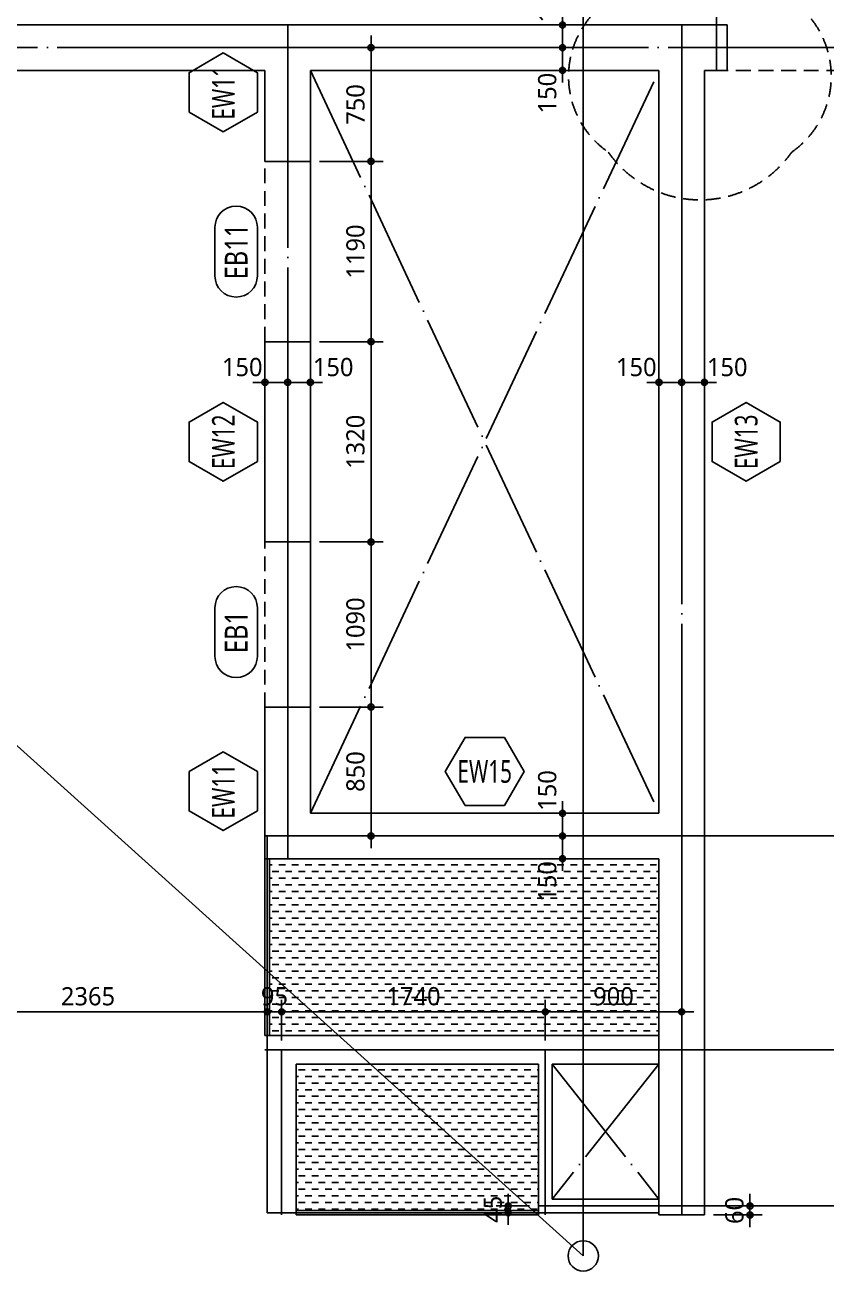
# Model space of a CAD drawing. Header units: millimetres. Extents: x 350420 to 672135, y -312840 to -44390.
# Drawn here: x 534421 to 539707, y -57280 to -49060 of the extents above; entities that cross this region are included whole.
import ezdxf
from ezdxf.enums import TextEntityAlignment as Align
from ezdxf.xclip import XClip

# ---------------------------------------------------------------- set-up
doc = ezdxf.new("R2010")
doc.units = ezdxf.units.MM
doc.header["$LTSCALE"] = 65
doc.header["$XCLIPFRAME"] = 0
for name, pattern in [('CEN', [62, 60, -1, 0, -1]), ('XS-지하주차장$0$CEN', [62, 60, -1, 0, -1]), ('XS-지하주차장$0$DDOT', [14, 12, -1, 0, -1]), ('XS-지하주차장$0$HID', [2.3, 1.5, -0.8])]:
    doc.linetypes.add(name, pattern=pattern)
doc.layers.get('Defpoints').update_dxf_attribs({"color": 145})
for name, color, linetype in [('CEN', 1, 'CEN'), ('DIM', 7, 'Continuous'), ('M', 7, 'Continuous'), ('NAME-B', 6, 'Continuous'), ('NAME-W', 4, 'Continuous'), ('XS-지하주차장$0$AWG', 5, 'XS-지하주차장$0$HID'), ('XS-지하주차장$0$BEAM', 6, 'XS-지하주차장$0$HID'), ('XS-지하주차장$0$CEN', 1, 'XS-지하주차장$0$CEN'), ('XS-지하주차장$0$DASH', 8, 'Continuous'), ('XS-지하주차장$0$EL7', 7, 'Continuous'), ('XS-지하주차장$0$OPEN', 9, 'XS-지하주차장$0$DDOT'), ('XS-지하주차장$0$STEEL', 9, 'Continuous'), ('XS-지하주차장$0$W1', 2, 'Continuous'), ('XS-지하주차장$0$W1-H', 11, 'XS-지하주차장$0$HID'), ('XS-지하주차장$0$W2', 9, 'Continuous')]:
    doc.layers.add(name, color=color, linetype=linetype)
doc.layers.add('XS-지하주차장$0$1215', color=181, linetype='XS-지하주차장$0$HID', plot=False)
doc.layers.add('XS-지하주차장$0$DEFPOINT', color=144, linetype='Continuous', plot=False)
doc.styles.add('맑은고딕', font='malgun.ttf')
doc.dimstyles.new('DIM_40', dxfattribs={"dimscale": 40, "dimtxt": 3, "dimasz": 1, "dimexe": 2, "dimexo": 1.5, "dimgap": 1, "dimtad": 1, "dimdec": 0, "dimzin": 0, "dimdsep": 46, "dimtxsty": '맑은고딕', "dimblk1": 'DIMDOT', "dimblk2": 'DIMDOT', "dimsah": 1, "dimcen": 0.09, "dimdle": 2, "dimclrd": 7, "dimclre": 7, "dimclrt": 6, "dimadec": 0, "dimazin": 0, "dimtfac": 1, "dimtdec": 0, "dimtix": 1, "dimtmove": 2, "dimatfit": 3, "dimldrblk": 'DIMDOT', "dimfxl": 0, "dimtolj": 1, "dimtzin": 0, "dimarcsym": 0})

# ---------------------------------------------------------------- blocks, each defined once
blk = doc.blocks.new('XS-지하주차장$0$B1-6')
at = {"layer": 'XS-지하주차장$0$DASH'}
h = blk.add_hatch(dxfattribs=at)
h.set_pattern_fill('DASH', color=256, scale=350, angle=180, style=0)
h.set_pattern_definition([(2e-15, (-357891.64, 9798.91), (43.75, 43.75), [43.75, -43.75])])
h.paths.add_polyline_path([(22265, 13075), (24835, 13075), (24835, 11910), (22265, 11910)])
h = blk.add_hatch(dxfattribs=at)
h.set_pattern_fill('DASH', color=256, scale=350, angle=180, style=0)
h.set_pattern_definition([(2e-15, (-357891.64, 8753.91), (43.75, 43.75), [43.75, -43.75])])
h.paths.add_polyline_path([(22440, 11720), (24040, 11720), (24040, 10755), (22440, 10755)])
at = {"layer": 'XS-지하주차장$0$CEN'}
for p, q in [((25215, 18275), (25215, 27680)), ((22385, 13075), (22385, 18575)), ((24985, 10725), (24985, 18575)), ((16835, 18425), (25285, 18425)), ((22235, 13225), (25135, 13225)), ((22250, 11815), (22250, 13225)), ((22235, 11815), (25135, 11815)), ((22345, 10725), (22345, 11815)), ((24085, 10725), (24085, 11815)), ((25135, 10785), (24040, 10785)), ((22345, 10740), (24085, 10740))]:
    blk.add_line(p, q, dxfattribs=at)
at = {"layer": 'XS-지하주차장$0$EL7'}
for p, q in [((22535, 16485), (22535, 17675)), ((22535, 14075), (22535, 15165))]:
    blk.add_line(p, q, dxfattribs=at)
at = {"layer": 'XS-지하주차장$0$OPEN'}
for p, q in [((22535, 13375), (24835, 18275)), ((22535, 18275), (24835, 13375)), ((24130, 11720), (24835, 10830)), ((24835, 11720), (24130, 10830))]:
    blk.add_line(p, q, dxfattribs=at)
at = {"layer": 'XS-지하주차장$0$STEEL'}
for p, q in [((22235, 11910), (22235, 13075)), ((22265, 11910), (22265, 13075)), ((22265, 11910), (22235, 11910)), ((22440, 10725), (22440, 10755)), ((22440, 10755), (24040, 10755)), ((24040, 10725), (22440, 10725)), ((24040, 10755), (24040, 10725))]:
    blk.add_line(p, q, dxfattribs=at)
at = {"layer": 'XS-지하주차장$0$W1'}
for p, q in [((16835, 18575), (25285, 18575)), ((25285, 18275), (25285, 18575)), ((20035, 18275), (22235, 18275)), ((22235, 17675), (22235, 18275)), ((22535, 18275), (24835, 18275)), ((22535, 17675), (22535, 18275)), ((24835, 13375), (24835, 18275)), ((25135, 10725), (25135, 18275)), ((25135, 18275), (25285, 18275)), ((22235, 17675), (22535, 17675)), ((22235, 15165), (22235, 16485)), ((22235, 16485), (22535, 16485)), ((22535, 15165), (22535, 16485)), ((22235, 15165), (22535, 15165)), ((22235, 13075), (22235, 14075)), ((22235, 14075), (22535, 14075)), ((22535, 13375), (22535, 14075)), ((22535, 13375), (24835, 13375)), ((22235, 13075), (24835, 13075)), ((24835, 10725), (24835, 13075)), ((24835, 10725), (25135, 10725))]:
    blk.add_line(p, q, dxfattribs=at)
at = {"layer": 'XS-지하주차장$0$W2'}
for p, q in [((22250, 11910), (24835, 11910)), ((22250, 10740), (22250, 11910)), ((22440, 11720), (24040, 11720)), ((22440, 10740), (22440, 11720)), ((24040, 10740), (24040, 11720)), ((24130, 11720), (24835, 11720)), ((24130, 10830), (24130, 11720)), ((24835, 10830), (24130, 10830)), ((22440, 10740), (22250, 10740)), ((24835, 10740), (24040, 10740))]:
    blk.add_line(p, q, dxfattribs=at)
blk = doc.blocks.new('XS-지하주차장$0$B2-W')
at = {"layer": 'XS-지하주차장$0$W1-H'}
for p, q in [((123675, 82925), (123675, 74475)), ((123375, 79725), (123375, 77525)), ((118175, 77525), (118175, 74925)), ((118175, 77525), (119175, 77525)), ((119175, 77525), (119175, 77225)), ((120265, 77525), (121585, 77525)), ((120265, 77525), (120265, 77225)), ((121585, 77525), (121585, 77225)), ((122775, 77525), (123375, 77525)), ((122775, 77525), (122775, 77225)), ((118475, 77225), (118475, 74925)), ((118475, 77225), (119175, 77225)), ((120265, 77225), (121585, 77225)), ((122775, 77225), (123375, 77225)), ((123375, 77225), (123375, 74925)), ((115825, 74925), (115825, 74625)), ((115825, 74925), (118175, 74925)), ((118475, 74925), (123375, 74925)), ((115825, 74625), (123375, 74625)), ((123375, 74625), (123375, 74475)), ((123375, 74475), (123675, 74475))]:
    blk.add_line(p, q, dxfattribs=at)
blk = doc.blocks.new('XS-지하주차장')
at = {"layer": 'XS-지하주차장$0$1215'}
blk.add_lwpolyline([(662346, 143238.8, 0.520567), (663346, 143238.8, 0.520567), (664346, 143238.8, 0.520567), (665346, 143238.8, 0.520567), (666346, 143238.8, 0.520567), (667346, 143238.8, 0.520567), (668346, 143238.8, 0.520567), (669346, 143238.8, 0.520567), (670346, 143238.8, 0.520567), (671346, 143238.8, 0.520567), (672346, 143238.8, 0.520567), (672733.9, 143851, 0.520567), (672339.4, 144456.5, 0.520567), (671339.4, 144456.5, 0.520567), (670339.4, 144456.5, 0.520567), (669339.4, 144456.5, 0.520567), (668339.4, 144456.5, 0.520567), (667339.4, 144456.5, 0.520567), (666339.4, 144456.5, 0.520567), (665339.4, 144456.5, 0.520567), (664339.4, 144456.5, 0.520567), (663339.4, 144456.5, 0.520567), (662346, 144449.9, 0.520567)], format="xyb", close=True, dxfattribs=at)
at = {"layer": 'XS-지하주차장$0$AWG'}
blk.add_line((662885, 142015), (662885, 143665), dxfattribs=at)
at = {"layer": 'XS-지하주차장$0$BEAM'}
for p, q in [((658685, 146715), (659775, 146715)), ((661095, 146715), (662285, 146715))]:
    blk.add_line(p, q, dxfattribs=at)
at = {"layer": 'XS-지하주차장$0$DEFPOINT'}
for p, q in [((655065, 144615), (674804.4, 166537.8)), ((684565, 144615), (655065, 144615))]:
    blk.add_line(p, q, dxfattribs=at)
blk.add_circle((655065, 144615), 100, dxfattribs=at)
at = {"layer": 'XS-지하주차장$0$W1', "rotation": 270}
blk.add_blockref('XS-지하주차장$0$B1-6', (644610, 168950), dxfattribs=at)
at = {"layer": 'XS-지하주차장$0$W1-H'}
blk.add_blockref('XS-지하주차장$0$B2-W', (539510, 69190), dxfattribs=at)
blk = doc.blocks.new('DIMDOT')
at = {"layer": 'DIM', "linetype": 'Continuous'}
blk.add_line((-2, 0), (2, 0), dxfattribs=at)
for radius in [0.5, 0.25]:
    blk.add_circle((0, 0), radius, dxfattribs=at)
blk = doc.blocks.new('*D796')
at = {"layer": 'Defpoints', "color": 0, "linetype": 'Continuous', "transparency": 16777216}
for p in [(538755, -55570), (537855, -55820), (538755, -55820)]:
    blk.add_point(p, dxfattribs=at)
at = {"layer": 'DIM', "color": 7, "linetype": 'Continuous', "lineweight": -2, "transparency": 16777216}
for p, q in [((537855, -55760), (537855, -55490)), ((538755, -55760), (538755, -55490)), ((537895, -55570), (538715, -55570))]:
    blk.add_line(p, q, dxfattribs=at)
at = {"layer": 'DIM', "color": 7, "linetype": 'Continuous', "lineweight": -2, "transparency": 16777216, "xscale": 40, "yscale": 40, "zscale": 40, "rotation": 180}
blk.add_blockref('DIMDOT', (537855, -55570), dxfattribs=at)
at = {"layer": 'DIM', "color": 7, "linetype": 'Continuous', "lineweight": -2, "transparency": 16777216, "xscale": 40, "yscale": 40, "zscale": 40}
blk.add_blockref('DIMDOT', (538755, -55570), dxfattribs=at)
at = {"layer": 'DIM', "color": 6, "linetype": 'Continuous', "transparency": 16777216, "insert": (538305, -55468), "char_height": 120, "attachment_point": 5, "style": '맑은고딕'}
blk.add_mtext('\\A1;900', dxfattribs=at)
blk = doc.blocks.new('*D797')
at = {"layer": 'Defpoints', "color": 0, "linetype": 'Continuous', "transparency": 16777216}
for p in [(536115, -55570), (536115, -55820), (537855, -55820)]:
    blk.add_point(p, dxfattribs=at)
at = {"layer": 'DIM', "color": 7, "linetype": 'Continuous', "lineweight": -2, "transparency": 16777216}
for p, q in [((536115, -55760), (536115, -55490)), ((537855, -55760), (537855, -55490)), ((537815, -55570), (536155, -55570))]:
    blk.add_line(p, q, dxfattribs=at)
at = {"layer": 'DIM', "color": 7, "linetype": 'Continuous', "lineweight": -2, "transparency": 16777216, "xscale": 40, "yscale": 40, "zscale": 40, "rotation": 180}
blk.add_blockref('DIMDOT', (536115, -55570), dxfattribs=at)
at = {"layer": 'DIM', "color": 7, "linetype": 'Continuous', "lineweight": -2, "transparency": 16777216, "xscale": 40, "yscale": 40, "zscale": 40}
blk.add_blockref('DIMDOT', (537855, -55570), dxfattribs=at)
at = {"layer": 'DIM', "color": 6, "linetype": 'Continuous', "transparency": 16777216, "insert": (536985, -55467.6), "char_height": 120, "attachment_point": 5, "style": '맑은고딕'}
blk.add_mtext('\\A1;1740', dxfattribs=at)
blk = doc.blocks.new('*D798')
at = {"layer": 'Defpoints', "color": 0, "linetype": 'Continuous', "transparency": 16777216}
for p in [(536115, -55570), (536020, -55820), (536115, -55820)]:
    blk.add_point(p, dxfattribs=at)
at = {"layer": 'DIM', "color": 7, "linetype": 'Continuous', "lineweight": -2, "transparency": 16777216}
for p, q in [((536020, -55760), (536020, -55490)), ((536115, -55760), (536115, -55490)), ((535980, -55570), (535940, -55570)), ((536020, -55570), (536115, -55570)), ((536155, -55570), (536195, -55570))]:
    blk.add_line(p, q, dxfattribs=at)
at = {"layer": 'DIM', "color": 7, "linetype": 'Continuous', "lineweight": -2, "transparency": 16777216, "xscale": 40, "yscale": 40, "zscale": 40}
blk.add_blockref('DIMDOT', (536020, -55570), dxfattribs=at)
at = {"layer": 'DIM', "color": 7, "linetype": 'Continuous', "lineweight": -2, "transparency": 16777216, "xscale": 40, "yscale": 40, "zscale": 40, "rotation": 180}
blk.add_blockref('DIMDOT', (536115, -55570), dxfattribs=at)
at = {"layer": 'DIM', "color": 6, "linetype": 'Continuous', "transparency": 16777216, "insert": (536067.5, -55468), "char_height": 120, "attachment_point": 5, "style": '맑은고딕'}
blk.add_mtext('\\A1;95', dxfattribs=at)
blk = doc.blocks.new('*D799')
at = {"layer": 'Defpoints', "color": 0, "linetype": 'Continuous', "transparency": 16777216}
for p in [(533655, -55570), (533655, -55820), (536020, -55820)]:
    blk.add_point(p, dxfattribs=at)
at = {"layer": 'DIM', "color": 7, "linetype": 'Continuous', "lineweight": -2, "transparency": 16777216}
for p, q in [((533655, -55760), (533655, -55490)), ((536020, -55760), (536020, -55490)), ((535980, -55570), (533695, -55570))]:
    blk.add_line(p, q, dxfattribs=at)
at = {"layer": 'DIM', "color": 7, "linetype": 'Continuous', "lineweight": -2, "transparency": 16777216, "xscale": 40, "yscale": 40, "zscale": 40, "rotation": 180}
blk.add_blockref('DIMDOT', (533655, -55570), dxfattribs=at)
at = {"layer": 'DIM', "color": 7, "linetype": 'Continuous', "lineweight": -2, "transparency": 16777216, "xscale": 40, "yscale": 40, "zscale": 40}
blk.add_blockref('DIMDOT', (536020, -55570), dxfattribs=at)
at = {"layer": 'DIM', "color": 6, "linetype": 'Continuous', "transparency": 16777216, "insert": (534837.5, -55468), "char_height": 120, "attachment_point": 5, "style": '맑은고딕'}
blk.add_mtext('\\A1;2365', dxfattribs=at)
blk = doc.blocks.new('*D800')
at = {"layer": 'Defpoints', "color": 0, "linetype": 'Continuous', "transparency": 16777216}
for p in [(536305, -49960), (536305, -51150), (536705, -51150)]:
    blk.add_point(p, dxfattribs=at)
at = {"layer": 'DIM', "color": 7, "linetype": 'Continuous', "lineweight": -2, "transparency": 16777216}
for p, q in [((536365, -49960), (536785, -49960)), ((536705, -50000), (536705, -51110)), ((536365, -51150), (536785, -51150))]:
    blk.add_line(p, q, dxfattribs=at)
at = {"layer": 'DIM', "color": 7, "linetype": 'Continuous', "lineweight": -2, "transparency": 16777216, "xscale": 40, "yscale": 40, "zscale": 40}
for p, rotation in [((536705, -49960), 90), ((536705, -51150), 270)]:
    blk.add_blockref('DIMDOT', p, dxfattribs=dict(at, rotation=rotation))
at = {"layer": 'DIM', "color": 6, "linetype": 'Continuous', "transparency": 16777216, "insert": (536602.6, -50555), "char_height": 120, "attachment_point": 5, "rotation": 90, "style": '맑은고딕'}
blk.add_mtext('\\A1;1190', dxfattribs=at)
blk = doc.blocks.new('*D801')
at = {"layer": 'Defpoints', "color": 0, "linetype": 'Continuous', "transparency": 16777216}
for p in [(536305, -49210), (536705, -49210), (536305, -49960)]:
    blk.add_point(p, dxfattribs=at)
at = {"layer": 'DIM', "color": 7, "linetype": 'Continuous', "lineweight": -2, "transparency": 16777216}
for p, q in [((536365, -49210), (536785, -49210)), ((536705, -49920), (536705, -49250)), ((536365, -49960), (536785, -49960))]:
    blk.add_line(p, q, dxfattribs=at)
at = {"layer": 'DIM', "color": 7, "linetype": 'Continuous', "lineweight": -2, "transparency": 16777216, "xscale": 40, "yscale": 40, "zscale": 40}
for p, rotation in [((536705, -49210), 90), ((536705, -49960), 270)]:
    blk.add_blockref('DIMDOT', p, dxfattribs=dict(at, rotation=rotation))
at = {"layer": 'DIM', "color": 6, "linetype": 'Continuous', "transparency": 16777216, "insert": (536603, -49585), "char_height": 120, "attachment_point": 5, "rotation": 90, "style": '맑은고딕'}
blk.add_mtext('\\A1;750', dxfattribs=at)
blk = doc.blocks.new('*D802')
at = {"layer": 'Defpoints', "color": 0, "linetype": 'Continuous', "transparency": 16777216}
for p in [(536305, -52470), (536705, -52470), (536305, -53560)]:
    blk.add_point(p, dxfattribs=at)
at = {"layer": 'DIM', "color": 7, "linetype": 'Continuous', "lineweight": -2, "transparency": 16777216}
for p, q in [((536365, -52470), (536785, -52470)), ((536705, -53520), (536705, -52510)), ((536365, -53560), (536785, -53560))]:
    blk.add_line(p, q, dxfattribs=at)
at = {"layer": 'DIM', "color": 7, "linetype": 'Continuous', "lineweight": -2, "transparency": 16777216, "xscale": 40, "yscale": 40, "zscale": 40}
for p, rotation in [((536705, -52470), 90), ((536705, -53560), 270)]:
    blk.add_blockref('DIMDOT', p, dxfattribs=dict(at, rotation=rotation))
at = {"layer": 'DIM', "color": 6, "linetype": 'Continuous', "transparency": 16777216, "insert": (536602.6, -53015), "char_height": 120, "attachment_point": 5, "rotation": 90, "style": '맑은고딕'}
blk.add_mtext('\\A1;1090', dxfattribs=at)
blk = doc.blocks.new('*D803')
at = {"layer": 'Defpoints', "color": 0, "linetype": 'Continuous', "transparency": 16777216}
for p in [(536305, -53560), (536305, -54410), (536705, -54410)]:
    blk.add_point(p, dxfattribs=at)
at = {"layer": 'DIM', "color": 7, "linetype": 'Continuous', "lineweight": -2, "transparency": 16777216}
for p, q in [((536365, -53560), (536785, -53560)), ((536705, -53600), (536705, -54370)), ((536365, -54410), (536785, -54410))]:
    blk.add_line(p, q, dxfattribs=at)
at = {"layer": 'DIM', "color": 7, "linetype": 'Continuous', "lineweight": -2, "transparency": 16777216, "xscale": 40, "yscale": 40, "zscale": 40}
for p, rotation in [((536705, -53560), 90), ((536705, -54410), 270)]:
    blk.add_blockref('DIMDOT', p, dxfattribs=dict(at, rotation=rotation))
at = {"layer": 'DIM', "color": 6, "linetype": 'Continuous', "transparency": 16777216, "insert": (536603, -53985), "char_height": 120, "attachment_point": 5, "rotation": 90, "style": '맑은고딕'}
blk.add_mtext('\\A1;850', dxfattribs=at)
blk = doc.blocks.new('*D804')
at = {"layer": 'Defpoints', "color": 0, "linetype": 'Continuous', "transparency": 16777216}
for p in [(536305, -51150), (536305, -52470), (536705, -52470)]:
    blk.add_point(p, dxfattribs=at)
at = {"layer": 'DIM', "color": 7, "linetype": 'Continuous', "lineweight": -2, "transparency": 16777216}
for p, q in [((536365, -51150), (536785, -51150)), ((536705, -51190), (536705, -52430)), ((536365, -52470), (536785, -52470))]:
    blk.add_line(p, q, dxfattribs=at)
at = {"layer": 'DIM', "color": 7, "linetype": 'Continuous', "lineweight": -2, "transparency": 16777216, "xscale": 40, "yscale": 40, "zscale": 40}
for p, rotation in [((536705, -51150), 90), ((536705, -52470), 270)]:
    blk.add_blockref('DIMDOT', p, dxfattribs=dict(at, rotation=rotation))
at = {"layer": 'DIM', "color": 6, "linetype": 'Continuous', "transparency": 16777216, "insert": (536602.6, -51810), "char_height": 120, "attachment_point": 5, "rotation": 90, "style": '맑은고딕'}
blk.add_mtext('\\A1;1320', dxfattribs=at)
blk = doc.blocks.new('*D805')
at = {"layer": 'Defpoints', "color": 0, "linetype": 'Continuous', "transparency": 16777216}
for p in [(536305, -51417.7), (536155, -51567.7), (536305, -51567.7)]:
    blk.add_point(p, dxfattribs=at)
at = {"layer": 'DIM', "color": 7, "linetype": 'Continuous', "lineweight": -2, "transparency": 16777216}
for p, q in [((536155, -51507.7), (536155, -51337.7)), ((536305, -51507.7), (536305, -51337.7)), ((536115, -51417.7), (536075, -51417.7)), ((536155, -51417.7), (536305, -51417.7)), ((536345, -51417.7), (536385, -51417.7))]:
    blk.add_line(p, q, dxfattribs=at)
at = {"layer": 'DIM', "color": 7, "linetype": 'Continuous', "lineweight": -2, "transparency": 16777216, "xscale": 40, "yscale": 40, "zscale": 40}
blk.add_blockref('DIMDOT', (536155, -51417.7), dxfattribs=at)
at = {"layer": 'DIM', "color": 7, "linetype": 'Continuous', "lineweight": -2, "transparency": 16777216, "xscale": 40, "yscale": 40, "zscale": 40, "rotation": 180}
blk.add_blockref('DIMDOT', (536305, -51417.7), dxfattribs=at)
at = {"layer": 'DIM', "color": 6, "linetype": 'Continuous', "transparency": 16777216, "insert": (536455, -51317.6), "char_height": 120, "attachment_point": 5, "style": '맑은고딕'}
blk.add_mtext('\\A1;150', dxfattribs=at)
blk = doc.blocks.new('*D806')
at = {"layer": 'Defpoints', "color": 0, "linetype": 'Continuous', "transparency": 16777216}
for p in [(536005, -51417.7), (536005, -51567.7), (536155, -51567.7)]:
    blk.add_point(p, dxfattribs=at)
at = {"layer": 'DIM', "color": 7, "linetype": 'Continuous', "lineweight": -2, "transparency": 16777216}
for p, q in [((536005, -51507.7), (536005, -51337.7)), ((536155, -51507.7), (536155, -51337.7)), ((535965, -51417.7), (535925, -51417.7)), ((536155, -51417.7), (536005, -51417.7)), ((536195, -51417.7), (536235, -51417.7))]:
    blk.add_line(p, q, dxfattribs=at)
at = {"layer": 'DIM', "color": 7, "linetype": 'Continuous', "lineweight": -2, "transparency": 16777216, "xscale": 40, "yscale": 40, "zscale": 40}
blk.add_blockref('DIMDOT', (536005, -51417.7), dxfattribs=at)
at = {"layer": 'DIM', "color": 7, "linetype": 'Continuous', "lineweight": -2, "transparency": 16777216, "xscale": 40, "yscale": 40, "zscale": 40, "rotation": 180}
blk.add_blockref('DIMDOT', (536155, -51417.7), dxfattribs=at)
at = {"layer": 'DIM', "color": 6, "linetype": 'Continuous', "transparency": 16777216, "insert": (535855, -51317.6), "char_height": 120, "attachment_point": 5, "style": '맑은고딕'}
blk.add_mtext('\\A1;150', dxfattribs=at)
blk = doc.blocks.new('*D807')
at = {"layer": 'Defpoints', "color": 0, "linetype": 'Continuous', "transparency": 16777216}
for p in [(538905, -51417.7), (538755, -51567.7), (538905, -51567.7)]:
    blk.add_point(p, dxfattribs=at)
at = {"layer": 'DIM', "color": 7, "linetype": 'Continuous', "lineweight": -2, "transparency": 16777216}
for p, q in [((538755, -51507.7), (538755, -51337.7)), ((538905, -51507.7), (538905, -51337.7)), ((538715, -51417.7), (538675, -51417.7)), ((538755, -51417.7), (538905, -51417.7)), ((538945, -51417.7), (538985, -51417.7))]:
    blk.add_line(p, q, dxfattribs=at)
at = {"layer": 'DIM', "color": 7, "linetype": 'Continuous', "lineweight": -2, "transparency": 16777216, "xscale": 40, "yscale": 40, "zscale": 40}
blk.add_blockref('DIMDOT', (538755, -51417.7), dxfattribs=at)
at = {"layer": 'DIM', "color": 7, "linetype": 'Continuous', "lineweight": -2, "transparency": 16777216, "xscale": 40, "yscale": 40, "zscale": 40, "rotation": 180}
blk.add_blockref('DIMDOT', (538905, -51417.7), dxfattribs=at)
at = {"layer": 'DIM', "color": 6, "linetype": 'Continuous', "transparency": 16777216, "insert": (539055, -51317.6), "char_height": 120, "attachment_point": 5, "style": '맑은고딕'}
blk.add_mtext('\\A1;150', dxfattribs=at)
blk = doc.blocks.new('*D808')
at = {"layer": 'Defpoints', "color": 0, "linetype": 'Continuous', "transparency": 16777216}
for p in [(538605, -51417.7), (538605, -51567.7), (538755, -51567.7)]:
    blk.add_point(p, dxfattribs=at)
at = {"layer": 'DIM', "color": 7, "linetype": 'Continuous', "lineweight": -2, "transparency": 16777216}
for p, q in [((538605, -51507.7), (538605, -51337.7)), ((538755, -51507.7), (538755, -51337.7)), ((538565, -51417.7), (538525, -51417.7)), ((538755, -51417.7), (538605, -51417.7)), ((538795, -51417.7), (538835, -51417.7))]:
    blk.add_line(p, q, dxfattribs=at)
at = {"layer": 'DIM', "color": 7, "linetype": 'Continuous', "lineweight": -2, "transparency": 16777216, "xscale": 40, "yscale": 40, "zscale": 40}
blk.add_blockref('DIMDOT', (538605, -51417.7), dxfattribs=at)
at = {"layer": 'DIM', "color": 7, "linetype": 'Continuous', "lineweight": -2, "transparency": 16777216, "xscale": 40, "yscale": 40, "zscale": 40, "rotation": 180}
blk.add_blockref('DIMDOT', (538755, -51417.7), dxfattribs=at)
at = {"layer": 'DIM', "color": 6, "linetype": 'Continuous', "transparency": 16777216, "insert": (538455, -51317.6), "char_height": 120, "attachment_point": 5, "style": '맑은고딕'}
blk.add_mtext('\\A1;150', dxfattribs=at)
blk = doc.blocks.new('*D809')
at = {"layer": 'Defpoints', "color": 0, "linetype": 'Continuous', "transparency": 16777216}
for p in [(537968.2, -49060), (538118.2, -49060), (538118.2, -49210)]:
    blk.add_point(p, dxfattribs=at)
at = {"layer": 'DIM', "color": 7, "linetype": 'Continuous', "lineweight": -2, "transparency": 16777216}
for p, q in [((537968.2, -49020), (537968.2, -48980)), ((538058.2, -49060), (537888.2, -49060)), ((537968.2, -49210), (537968.2, -49060)), ((538058.2, -49210), (537888.2, -49210)), ((537968.2, -49250), (537968.2, -49290))]:
    blk.add_line(p, q, dxfattribs=at)
at = {"layer": 'DIM', "color": 7, "linetype": 'Continuous', "lineweight": -2, "transparency": 16777216, "xscale": 40, "yscale": 40, "zscale": 40}
for p, rotation in [((537968.2, -49060), 270), ((537968.2, -49210), 90)]:
    blk.add_blockref('DIMDOT', p, dxfattribs=dict(at, rotation=rotation))
at = {"layer": 'DIM', "color": 6, "linetype": 'Continuous', "transparency": 16777216, "insert": (537868.1, -48910), "char_height": 120, "attachment_point": 5, "rotation": 90, "style": '맑은고딕'}
blk.add_mtext('\\A1;150', dxfattribs=at)
blk = doc.blocks.new('*D810')
at = {"layer": 'Defpoints', "color": 0, "linetype": 'Continuous', "transparency": 16777216}
for p in [(538118.2, -49210), (537968.2, -49360), (538118.2, -49360)]:
    blk.add_point(p, dxfattribs=at)
at = {"layer": 'DIM', "color": 7, "linetype": 'Continuous', "lineweight": -2, "transparency": 16777216}
for p, q in [((537968.2, -49170), (537968.2, -49130)), ((538058.2, -49210), (537888.2, -49210)), ((537968.2, -49210), (537968.2, -49360)), ((538058.2, -49360), (537888.2, -49360)), ((537968.2, -49400), (537968.2, -49440))]:
    blk.add_line(p, q, dxfattribs=at)
at = {"layer": 'DIM', "color": 7, "linetype": 'Continuous', "lineweight": -2, "transparency": 16777216, "xscale": 40, "yscale": 40, "zscale": 40}
for p, rotation in [((537968.2, -49210), 270), ((537968.2, -49360), 90)]:
    blk.add_blockref('DIMDOT', p, dxfattribs=dict(at, rotation=rotation))
at = {"layer": 'DIM', "color": 6, "linetype": 'Continuous', "transparency": 16777216, "insert": (537868.1, -49510), "char_height": 120, "attachment_point": 5, "rotation": 90, "style": '맑은고딕'}
blk.add_mtext('\\A1;150', dxfattribs=at)
blk = doc.blocks.new('*D811')
at = {"layer": 'Defpoints', "color": 0, "linetype": 'Continuous', "transparency": 16777216}
for p in [(537968.2, -54260), (538118.2, -54260), (538118.2, -54410)]:
    blk.add_point(p, dxfattribs=at)
at = {"layer": 'DIM', "color": 7, "linetype": 'Continuous', "lineweight": -2, "transparency": 16777216}
for p, q in [((537968.2, -54220), (537968.2, -54180)), ((538058.2, -54260), (537888.2, -54260)), ((537968.2, -54410), (537968.2, -54260)), ((538058.2, -54410), (537888.2, -54410)), ((537968.2, -54450), (537968.2, -54490))]:
    blk.add_line(p, q, dxfattribs=at)
at = {"layer": 'DIM', "color": 7, "linetype": 'Continuous', "lineweight": -2, "transparency": 16777216, "xscale": 40, "yscale": 40, "zscale": 40}
for p, rotation in [((537968.2, -54260), 270), ((537968.2, -54410), 90)]:
    blk.add_blockref('DIMDOT', p, dxfattribs=dict(at, rotation=rotation))
at = {"layer": 'DIM', "color": 6, "linetype": 'Continuous', "transparency": 16777216, "insert": (537868.1, -54110), "char_height": 120, "attachment_point": 5, "rotation": 90, "style": '맑은고딕'}
blk.add_mtext('\\A1;150', dxfattribs=at)
blk = doc.blocks.new('*D812')
at = {"layer": 'Defpoints', "color": 0, "linetype": 'Continuous', "transparency": 16777216}
for p in [(538118.2, -54410), (537968.2, -54560), (538118.2, -54560)]:
    blk.add_point(p, dxfattribs=at)
at = {"layer": 'DIM', "color": 7, "linetype": 'Continuous', "lineweight": -2, "transparency": 16777216}
for p, q in [((537968.2, -54370), (537968.2, -54330)), ((538058.2, -54410), (537888.2, -54410)), ((537968.2, -54410), (537968.2, -54560)), ((538058.2, -54560), (537888.2, -54560)), ((537968.2, -54600), (537968.2, -54640))]:
    blk.add_line(p, q, dxfattribs=at)
at = {"layer": 'DIM', "color": 7, "linetype": 'Continuous', "lineweight": -2, "transparency": 16777216, "xscale": 40, "yscale": 40, "zscale": 40}
for p, rotation in [((537968.2, -54410), 270), ((537968.2, -54560), 90)]:
    blk.add_blockref('DIMDOT', p, dxfattribs=dict(at, rotation=rotation))
at = {"layer": 'DIM', "color": 6, "linetype": 'Continuous', "transparency": 16777216, "insert": (537868.1, -54710), "char_height": 120, "attachment_point": 5, "rotation": 90, "style": '맑은고딕'}
blk.add_mtext('\\A1;150', dxfattribs=at)
blk = doc.blocks.new('*D813')
at = {"layer": 'Defpoints', "color": 0, "linetype": 'Continuous', "transparency": 16777216}
for p in [(538905, -56850), (538905, -56910), (539205, -56910)]:
    blk.add_point(p, dxfattribs=at)
at = {"layer": 'DIM', "color": 7, "linetype": 'Continuous', "lineweight": -2, "transparency": 16777216}
for p, q in [((539205, -56810), (539205, -56770)), ((538965, -56850), (539285, -56850)), ((539205, -56850), (539205, -56910)), ((538965, -56910), (539285, -56910)), ((539205, -56950), (539205, -56990))]:
    blk.add_line(p, q, dxfattribs=at)
at = {"layer": 'DIM', "color": 7, "linetype": 'Continuous', "lineweight": -2, "transparency": 16777216, "xscale": 40, "yscale": 40, "zscale": 40}
for p, rotation in [((539205, -56850), 270), ((539205, -56910), 90)]:
    blk.add_blockref('DIMDOT', p, dxfattribs=dict(at, rotation=rotation))
at = {"layer": 'DIM', "color": 6, "linetype": 'Continuous', "transparency": 16777216, "insert": (539103, -56880), "char_height": 120, "attachment_point": 5, "rotation": 90, "style": '맑은고딕'}
blk.add_mtext('\\A1;60', dxfattribs=at)
blk = doc.blocks.new('*D814')
at = {"layer": 'Defpoints', "color": 0, "linetype": 'Continuous', "transparency": 16777216}
for p in [(537610, -56850), (537810, -56850), (537810, -56895)]:
    blk.add_point(p, dxfattribs=at)
at = {"layer": 'DIM', "color": 7, "linetype": 'Continuous', "lineweight": -2, "transparency": 16777216}
for p, q in [((537610, -56810), (537610, -56770)), ((537750, -56850), (537530, -56850)), ((537610, -56895), (537610, -56850)), ((537750, -56895), (537530, -56895)), ((537610, -56935), (537610, -56975))]:
    blk.add_line(p, q, dxfattribs=at)
at = {"layer": 'DIM', "color": 7, "linetype": 'Continuous', "lineweight": -2, "transparency": 16777216, "xscale": 40, "yscale": 40, "zscale": 40}
for p, rotation in [((537610, -56850), 270), ((537610, -56895), 90)]:
    blk.add_blockref('DIMDOT', p, dxfattribs=dict(at, rotation=rotation))
at = {"layer": 'DIM', "color": 6, "linetype": 'Continuous', "transparency": 16777216, "insert": (537509, -56872.5), "char_height": 120, "attachment_point": 5, "rotation": 90, "style": '맑은고딕'}
blk.add_mtext('\\A1;45', dxfattribs=at)

msp = doc.modelspace()

# ---------------------------------------------------------------- linework, layer by layer
at = {"layer": 'CEN'}
for p, q in [((538905, -49210), (541070, -49210)), ((538905, -54410), (541070, -54410)), ((538905, -55820), (541070, -55820)), ((538905, -56850), (541070, -56850))]:
    msp.add_line(p, q, dxfattribs=at)
at = {"layer": 'M'}
for points in [[(535955, -49634.9), (535730, -49764.8), (535505, -49634.9), (535505, -49375.1), (535730, -49245.2), (535955, -49375.1)], [(535955, -51939.9), (535730, -52069.8), (535505, -51939.9), (535505, -51680.1), (535730, -51550.2), (535955, -51680.1)], [(539405, -51939.9), (539180, -52069.8), (538955, -51939.9), (538955, -51680.1), (539180, -51550.2), (539405, -51680.1)], [(537325.1, -54210), (537195.2, -53985), (537325.1, -53760), (537584.9, -53760), (537714.8, -53985), (537584.9, -54210)], [(535955, -54244.9), (535730, -54374.8), (535505, -54244.9), (535505, -53985.1), (535730, -53855.2), (535955, -53985.1)]]:
    msp.add_lwpolyline(points, close=True, dxfattribs=at)
for points in [[(535675, -50715), (535675, -50395, -1), (535955, -50395), (535955, -50715, -1)], [(535675, -53225), (535675, -52905, -1), (535955, -52905), (535955, -53225, -1)]]:
    msp.add_lwpolyline(points, format="xyb", close=True, dxfattribs=at)

# ---------------------------------------------------------------- block references
ref = msp.add_blockref('XS-지하주차장', (682720, -712245), dxfattribs=dict(rotation=90))
XClip(ref).set_block_clipping_path([(643110.0000000001, 141650.0000000187), (664534.9999999981, 170090.00000001)])

# ---------------------------------------------------------------- texts
at = {"layer": 'NAME-B', "style": '맑은고딕', "width": 0.8}
for s, p in [('EB11', (535815, -50555)), ('EB1', (535815, -53065))]:
    msp.add_text(s, height=150, rotation=90, dxfattribs=at).set_placement(p, align=Align.MIDDLE)
at = {"layer": 'NAME-W', "style": '맑은고딕', "width": 0.7}
for s, p in [('EW11', (535730, -49505)), ('EW12', (535730, -51810)), ('EW13', (539180, -51810)), ('EW11', (535730, -54115))]:
    msp.add_text(s, height=150, rotation=90, dxfattribs=at).set_placement(p, align=Align.MIDDLE)
msp.add_text('EW15', height=150, dxfattribs=at).set_placement((537455, -53985), align=Align.MIDDLE)

# ---------------------------------------------------------------- dimensions: what is measured, and where the dimension line sits
at = {"layer": 'DIM', "linetype": 'Continuous'}
for base, p1, p2, angle, picture, middle in [((537968.2, -49060), (538118.2, -49210), (538118.2, -49060), 90, '*D809', (537868.1, -48910)), ((537968.2, -49360), (538118.2, -49210), (538118.2, -49360), 270, '*D810', (537868.1, -49510)), ((536005, -51417.7), (536155, -51567.7), (536005, -51567.7), 180, '*D806', (535855, -51317.6)), ((538605, -51417.7), (538755, -51567.7), (538605, -51567.7), 180, '*D808', (538455, -51317.6)), ((537968.2, -54260), (538118.2, -54410), (538118.2, -54260), 90, '*D811', (537868.1, -54110)), ((537968.2, -54560), (538118.2, -54410), (538118.2, -54560), 270, '*D812', (537868.1, -54710))]:
    dim = msp.add_linear_dim(base=base, p1=p1, p2=p2, angle=angle, dimstyle='DIM_40', dxfattribs=at)
    dim.commit()
    dim.dimension.update_dxf_attribs({"geometry": picture, "text_midpoint": middle, "dimtype": 160})
for base, p1, p2, angle, picture, middle in [((536705, -49210), (536305, -49960), (536305, -49210), 90, '*D801', (536603, -49585)), ((536705, -51150), (536305, -49960), (536305, -51150), 270, '*D800', (536602.6, -50555)), ((536705, -52470), (536305, -51150), (536305, -52470), 270, '*D804', (536602.6, -51810)), ((536705, -52470), (536305, -53560), (536305, -52470), 90, '*D802', (536602.6, -53015)), ((536705, -54410), (536305, -53560), (536305, -54410), 270, '*D803', (536603, -53985)), ((533655, -55570), (536020, -55820), (533655, -55820), 180, '*D799', (534837.5, -55468)), ((536115, -55570), (537855, -55820), (536115, -55820), 180, '*D797', (536985, -55467.6)), ((537610, -56850), (537810, -56895), (537810, -56850), 90, '*D814', (537509, -56872.5)), ((539205, -56910), (538905, -56850), (538905, -56910), 270, '*D813', (539103, -56880))]:
    dim = msp.add_linear_dim(base=base, p1=p1, p2=p2, angle=angle, dimstyle='DIM_40', dxfattribs=at)
    dim.commit()
    dim.dimension.update_dxf_attribs({"geometry": picture, "text_midpoint": middle})
for base, p1, p2, picture, middle in [((536305, -51417.7), (536155, -51567.7), (536305, -51567.7), '*D805', (536455, -51317.6)), ((538905, -51417.7), (538755, -51567.7), (538905, -51567.7), '*D807', (539055, -51317.6))]:
    dim = msp.add_linear_dim(base=base, p1=p1, p2=p2, dimstyle='DIM_40', dxfattribs=at)
    dim.commit()
    dim.dimension.update_dxf_attribs({"geometry": picture, "text_midpoint": middle, "dimtype": 160})
for base, p1, p2, picture, middle in [((536115, -55570), (536020, -55820), (536115, -55820), '*D798', (536067.5, -55468)), ((538755, -55570), (537855, -55820), (538755, -55820), '*D796', (538305, -55468))]:
    dim = msp.add_linear_dim(base=base, p1=p1, p2=p2, dimstyle='DIM_40', dxfattribs=at)
    dim.commit()
    dim.dimension.update_dxf_attribs({"geometry": picture, "text_midpoint": middle})

doc.saveas('drawing.dxf')
